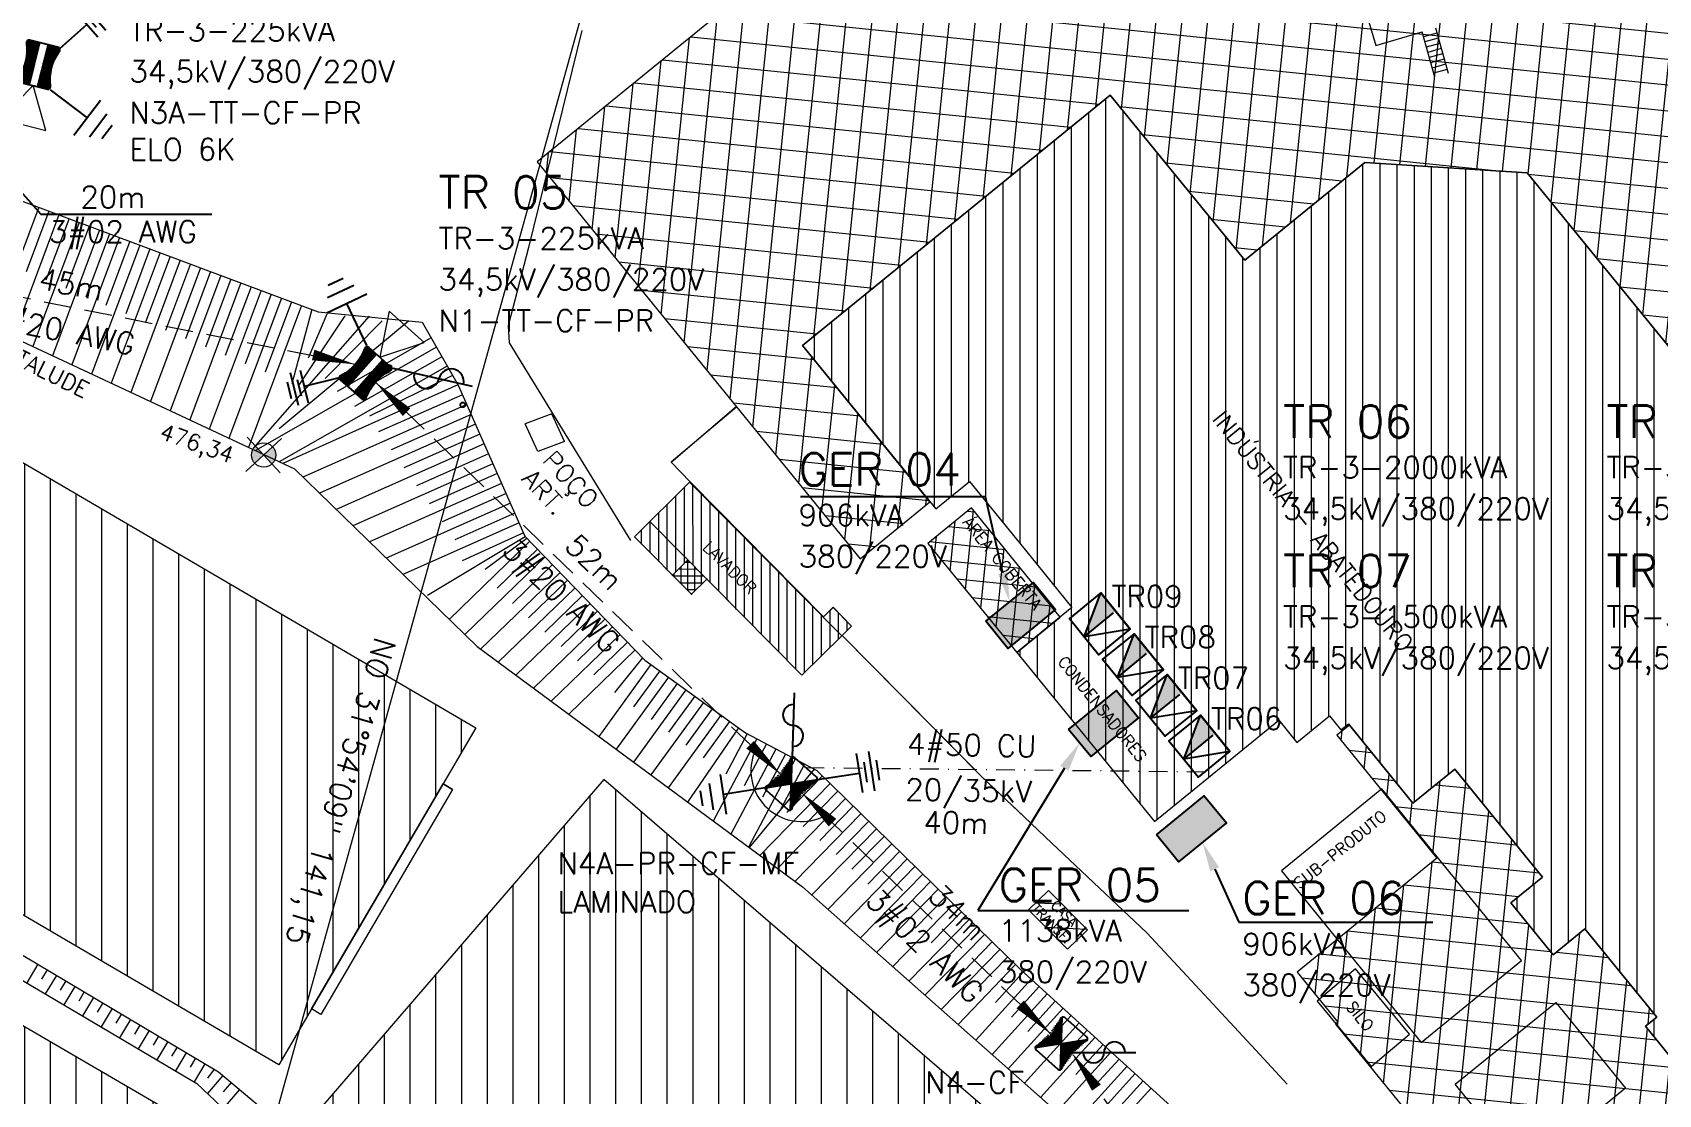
# Model space of a CAD drawing. Header units: millimetres. Extents: x 997 to 4249, y 599 to 1440.
# Drawn here: x 1366.8 to 1587.7, y 1012.6 to 1156.9 of the extents above; entities that cross this region are included whole.
import ezdxf
from ezdxf import colors
from ezdxf.entities.mleader import LeaderData, LeaderLine
from ezdxf.enums import TextEntityAlignment as Align
from ezdxf.math import Vec2, Vec3

# ---------------------------------------------------------------- set-up
doc = ezdxf.new("R2010")
doc.units = ezdxf.units.MM
doc.linetypes.add('DASHDOT', pattern=[25.4, 12.7, -6.35, 0, -6.35])
doc.linetypes.add('HIDDEN', pattern=[0.375, 0.25, -0.125])
for name, color, linetype in [('AT', 5, 'Continuous'), ('BT', 5, 'Continuous'), ('CABOS', 1, 'Continuous'), ('cercas existentes', 18, 'Continuous'), ('POSTE', 5, 'Continuous'), ('POSTES', 1, 'Continuous'), ('SECUNDARIA', 5, 'Continuous'), ('taludes', 9, 'Continuous')]:
    doc.layers.add(name, color=color, linetype=linetype)
doc.styles.add('1mm', font='romans.shx', dxfattribs={"height": 2})
pattern_1 = [(90, (-527604.815, -10865515.9044), (-3.4925, 7e-16), [])]
pattern_2 = [(90, (-527604.815, -10865515.9044), (-1.16416666667, 2e-16), [])]
pattern_3 = [(354.166, (-2604.84, -1342.633), (0.355001, 3.474411), []), (84.166, (-2604.84, -1342.633), (-3.474411, 0.355001), [])]

# ---------------------------------------------------------------- blocks, each defined once
blk = doc.blocks.new('B300.105')
at = {"layer": 'POSTE'}
h = blk.add_hatch(dxfattribs=at)
h.set_pattern_fill('ANSI31', color=256, scale=0.04, angle=270, style=0)
edge = h.paths.add_edge_path()
edge.add_ellipse((-1.93, 0), major_axis=(0, 1.96), ratio=0.347643, start_angle=212.7138, end_angle=327.2862, ccw=False)
edge.add_arc((-1.35, -1.76), 0.24, 151.5767, 210.7884)
edge.add_line((-1.56, -1.88), (0, 0))
edge.add_line((0, 0), (-1.56, 1.88))
edge.add_arc((-1.35, 1.76), 0.24, 149.2116, 208.4233)
edge = h.paths.add_edge_path()
edge.add_arc((1.35, -1.76), 0.24, 329.2116, 388.4233)
edge.add_ellipse((1.93, 0), major_axis=(0, 1.96), ratio=0.347643, start_angle=32.7138, end_angle=147.2862, ccw=False)
edge.add_arc((1.35, 1.76), 0.24, 331.5767, 390.7884)
edge.add_line((1.56, 1.88), (0, 0))
edge.add_line((0, 0), (1.56, -1.88))
for p, q in [((1.56, -1.88), (-1.56, 1.88)), ((-1.56, -1.88), (1.56, 1.88)), ((1.35, 2), (-1.35, 2)), ((-1.35, -2), (1.35, -2))]:
    blk.add_line(p, q, dxfattribs=at)
for centre, start, end in [((-1.35, 1.76), 90, 208.4233), ((1.35, 1.76), 331.5767, 90), ((-1.35, -1.76), 151.5767, 270), ((1.35, -1.76), 270, 28.4233)]:
    blk.add_arc(centre, 0.24, start, end, dxfattribs=at)
blk.add_ellipse((-1.93, 0), major_axis=(0, 1.96), ratio=0.347643, start_param=3.712556, end_param=5.712222, dxfattribs=at)
at = {"layer": 'POSTE', "extrusion": (0, 0, -1)}
blk.add_ellipse((1.93, 0), major_axis=(0, 1.96), ratio=0.347643, start_param=3.712556, end_param=5.712222, dxfattribs=at)
blk = doc.blocks.new('B600.120')
h = blk.add_hatch()
h.set_pattern_fill('ANSI31', color=5, scale=0.04, angle=270, style=0)
h.set_pattern_definition([(315, (519.5989, -188.28344), (0.0898025612, 0.0898025612), [])])
h.paths.add_polyline_path([(4296.95, 1310.44, 0.568214), (4296.74, 1310.79), (4295.79, 1310.79), (4295.79, 1306.79), (4296.74, 1306.79, 0.568214), (4296.95, 1307.15, -0.189881)])
h.paths.add_polyline_path([(4294.99, 1310.79), (4294.04, 1310.79, 0.568214), (4293.83, 1310.44, -0.189881), (4293.83, 1307.15, 0.568214), (4294.04, 1306.79), (4294.99, 1306.79)])
at = {"color": 5}
for p, q in [((4294.99, 1306.79), (4294.99, 1310.79)), ((4295.79, 1306.79), (4295.79, 1310.79))]:
    blk.add_line(p, q, dxfattribs=at)
at = {"layer": 'POSTE', "color": 5}
blk.add_lwpolyline([(4296.95, 1310.44, 0.568214), (4296.74, 1310.79), (4294.04, 1310.79, 0.568214), (4293.83, 1310.44, -0.189881), (4293.83, 1307.15, 0.568214), (4294.04, 1306.79), (4296.74, 1306.79, 0.568214), (4296.95, 1307.15, -0.189881)], format="xyb", close=True, dxfattribs=at)
blk = doc.blocks.new('Chave-Fusível')
at = {"layer": 'BT'}
blk.add_line((-6.26, -1.58), (4.38, 1.11), dxfattribs=at)
for centre in [(-6.57, -1.66), (4.38, -1.66)]:
    blk.add_circle(centre, 0.317, dxfattribs=at)
for centre, start, end in [((1.62, 0.39), 14.8362, 194.056), ((-1.62, -0.42), 193.7912, 14.056)]:
    blk.add_arc(centre, 1.67, start, end, dxfattribs=at)
blk = doc.blocks.new('Para-Raios')
at = {"layer": 'BT'}
for p, q in [((-1.19, 2.17), (1.19, 2.18)), ((-2.34, 1.45), (2.34, 1.45)), ((-2.34, 0), (2.34, 0)), ((-1.19, 0.72), (1.19, 0.73)), ((0, -5.04), (0, 0))]:
    blk.add_line(p, q, dxfattribs=at)
blk = doc.blocks.new('ATERRAMENTO')
at = {"layer": 'BT'}
for p, q in [((-4.31, -2.04), (-4.31, 2.04)), ((-6.57, -0.84), (-6.57, 0.71)), ((-5.56, -1.39), (-5.56, 1.3)), ((0, 0), (-4.31, 0))]:
    blk.add_line(p, q, dxfattribs=at)
blk = doc.blocks.new('TRAFO PARTICULAR CABINE')
at = {"layer": 'BT'}
h = blk.add_hatch(color=256, dxfattribs=at)
h.dxf.hatch_style = 1
h.paths.add_polyline_path([(4076.91, 1084.52), (4074.74, 1084.52), (4074.74, 1080.77)])
blk.add_line((4074.74, 1080.77), (4074.74, 1084.26), dxfattribs=at)
blk.add_lwpolyline([(4072.58, 1084.52), (4076.91, 1084.52), (4076.91, 1080.77), (4072.58, 1080.77)], close=True, dxfattribs=at)
at = {"layer": 'POSTES', "color": 5}
blk.add_lwpolyline([(4076.91, 1084.52), (4072.58, 1084.52), (4074.74, 1080.77)], close=True, dxfattribs=at)
blk = doc.blocks.new('Gerador')
at = {"layer": 'BT'}
h = blk.add_hatch(color=256, dxfattribs=at)
h.dxf.hatch_style = 1
h.paths.add_polyline_path([(3791.27, 1209.68), (3795.83, 1209.68), (3795.83, 1207.09), (3791.27, 1207.09)])
blk.add_lwpolyline([(3791.27, 1209.68), (3795.83, 1209.68), (3795.83, 1207.09), (3791.27, 1207.09)], close=True, dxfattribs=at)
blk = doc.blocks.new('CHAVE FUSÍVEL')
at = {"layer": 'BT'}
blk.add_line((0, 0), (6.57, 0), dxfattribs=at)
for centre, start, end in [((2.25, -0.01), 179.6275, 359.8923), ((4.39, -0.01), 0.6725, 179.8923)]:
    blk.add_arc(centre, 1.07, start, end, dxfattribs=at)
blk = doc.blocks.new('gtfoods1')
at = {"layer": 'taludes', "lineweight": 5}
h = blk.add_hatch(dxfattribs=at)
h.set_pattern_fill('NET', color=256, scale=0.75, angle=-5.834, style=0)
h.set_pattern_definition(pattern_3)
h.paths.add_polyline_path([(-306.16, 464.86), (-372.91, 546.8), (-384.28, 537.54), (-379.65, 531.85), (-403.13, 512.72), (-420.59, 534.16), (-428.72, 527.53), (-489.08, 478.37), (-445.17, 424.46), (-435.71, 432.17), (-453.01, 453.41), (-411.21, 487.46), (-392.94, 465.03), (-376.63, 478.31), (-354.57, 476.91), (-327.63, 443.85), (-327.06, 444.31), (-310.15, 423.55), (-310.84, 422.99), (-311, 423.19), (-312.45, 422.01), (-309.87, 418.84), (-309.25, 407.32), (-316.4, 401.49), (-304.83, 387.29), (-300.57, 390.76), (-306.51, 398.06), (-306.36, 426.64)])
h = blk.add_hatch(dxfattribs=at)
h.set_pattern_fill('ANSI31', color=256, scale=0.5, angle=45, style=0)
h.set_pattern_definition([(90, (-523978.217, -10864238.579), (-2.32833333333, 5e-16), [])])
h.paths.add_polyline_path([(-302.61, 384.56), (-316.4, 401.49), (-309.25, 407.32), (-309.87, 418.84), (-312.45, 422.01), (-311, 423.19), (-310.84, 422.99), (-310.15, 423.55), (-327.06, 444.31), (-327.63, 443.85), (-354.57, 476.91), (-376.63, 478.31), (-392.94, 465.03), (-411.21, 487.46), (-453.01, 453.41), (-434.93, 431.22), (-430.35, 434.95), (-421.97, 424.66), (-416.41, 417.84), (-419.82, 415.06), (-423.92, 411.73), (-405.2, 388.76), (-388.32, 402.51), (-385.86, 399.5), (-381.43, 403.11), (-379.88, 401.21), (-378.86, 402.05), (-370.08, 391.26), (-364.41, 395.89), (-352.46, 381.22), (-356.78, 377.7), (-351.03, 370.65), (-346.71, 374.17), (-336.96, 362.2), (-338.5, 360.95), (-334.58, 356.14), (-333.05, 357.39), (-334.21, 358.82)])
h = blk.add_hatch(dxfattribs=at)
h.set_pattern_fill('ANSI31', color=256, scale=0.75, angle=45, style=0)
h.set_pattern_definition(pattern_1)
h.paths.add_polyline_path([(-563.65, 378.81, -0.704059), (-560.73, 377.77, -0.09313), (-560.84, 377.17), (-524.18, 355.71), (-521.33, 360.56), (-508.2, 407.8), (-587.38, 454.15), (-614.17, 408.39)])
h.paths.add_polyline_path([(-521.33, 360.56), (-497.39, 401.47), (-508.2, 407.8)])
h.paths.add_polyline_path([(-612.12, 409.32), (-590.95, 396.89), (-588.86, 400.44), (-610.04, 412.88)], flags=24)
h.paths.add_polyline_path([(-512.44, 414.84), (-526.54, 367.08), (-520.71, 365.36), (-506.62, 413.12)], flags=9)
h = blk.add_hatch(color=256, dxfattribs=at)
h.paths.add_polyline_path([(-525.11, 437.33, 0.414214), (-525.01, 439.66), (-526.23, 438.55)])
h.paths.add_polyline_path([(-527.44, 437.43), (-526.23, 438.55), (-527.34, 439.76, 0.414214)])
h = blk.add_hatch(dxfattribs=at)
h.set_pattern_fill('ANSI31', color=256, scale=0.25, angle=45, style=0)
h.set_pattern_definition(pattern_2)
h.paths.add_polyline_path([(-468.38, 434.85), (-473.78, 429.5), (-453.1, 408.63), (-447.7, 413.98)])
h.paths.add_polyline_path([(-470.7, 422.23), (-468.62, 424.29), (-473.78, 429.5), (-475.87, 427.44)])
h.paths.add_polyline_path([(-467.04, 425.66), (-459.65, 418.42), (-458, 420.1), (-465.4, 427.34)], flags=24)
h = blk.add_hatch(dxfattribs=at)
h.set_pattern_fill('NET', color=256, scale=0.5, angle=354.166, style=0)
h.set_pattern_definition([(354.165998469, (-523978.217, -10864238.579), (0.23666735336, 2.31627387737), []), (84.165998469, (-523978.217, -10864238.579), (-2.31627387737, 0.23666735336), [])])
h.paths.add_polyline_path([(-430.08, 431.37), (-435.99, 426.55), (-423.92, 411.73), (-418, 416.54)])
h = blk.add_hatch(dxfattribs=at)
h.set_pattern_fill('NET', color=256, scale=0.2, angle=90, style=0)
h.set_pattern_definition([(90, (-527604.815, -10865515.9044), (-0.93133333333, 6e-17), []), (180, (-527604.815, -10865515.9044), (-1e-16, -0.93133333333), [])])
h.paths.add_polyline_path([(-470.7, 422.23), (-468.12, 419.63), (-466.04, 421.69), (-468.62, 424.29)])
h = blk.add_hatch(dxfattribs=at)
h.set_pattern_fill('ANSI31', color=256, scale=0.25, angle=45, style=0)
h.set_pattern_definition(pattern_2)
h.paths.add_polyline_path([(-447.65, 414.03), (-446.58, 415.09), (-446.35, 415.32), (-448.86, 417.85), (-448.91, 417.8), (-450.16, 416.56)])
h = blk.add_hatch(dxfattribs=at)
h.set_pattern_fill('NET', color=256, scale=0.75, angle=-5.834, style=0)
h.set_pattern_definition(pattern_3)
h.paths.add_polyline_path([(-339.99, 340.84), (-336.97, 337.13), (-293.09, 372.88), (-302.61, 384.56), (-334.21, 358.82), (-333.05, 357.39), (-334.58, 356.14), (-338.5, 360.95), (-336.96, 362.2), (-346.71, 374.17), (-351.03, 370.65), (-356.78, 377.7), (-352.46, 381.22), (-364.41, 395.89), (-370.08, 391.26), (-378.72, 401.87), (-380.44, 400.47), (-366.84, 383.78), (-385.83, 368.31), (-380.27, 361.49), (-380.61, 361.21), (-354.44, 329.07)])
h = blk.add_hatch(dxfattribs=at)
h.set_pattern_fill('ANSI31', color=256, scale=0.75, angle=45, style=0)
h.set_pattern_definition(pattern_1)
h.paths.add_polyline_path([(-592.19, 320.97, -0.787757), (-589.07, 320.22, -0.144834), (-589.34, 319.32), (-560.49, 302.65), (-534.63, 346.85), (-620.69, 397), (-647.2, 352.75)])
h.paths.add_polyline_path([(-644.65, 353.77), (-604.91, 330.54), (-602.83, 334.1), (-642.57, 357.34)], flags=24)
h = blk.add_hatch(dxfattribs=at)
h.set_pattern_fill('ANSI31', color=256, scale=0.75, angle=45, style=0)
h.set_pattern_definition(pattern_1)
h.paths.add_polyline_path([(-519.31, 348.88), (-452.01, 290.88, -0.935225), (-449.52, 288.73), (-411.47, 255.93), (-372.16, 301.53), (-480.01, 394.48)])
h.paths.add_polyline_path([(-516.89, 349.28), (-482.48, 319.91), (-479.8, 323.05), (-514.21, 352.42)], flags=24)
h = blk.add_hatch(dxfattribs=at)
h.set_pattern_fill('ANSI31', color=256, scale=0.7, angle=-47.433, style=0)
h.set_pattern_definition([(357.567, (-8398607.403, -6921716.4233), (0.1383764363, 3.2567282263), [])])
h.paths.add_polyline_path([(-417.02, 371.4), (-414.31, 374.05), (-419.6, 379.4), (-422.32, 376.76)])
edge = h.paths.add_edge_path(flags=9)
edge.add_line((-416.88, 371.26), (-422.39, 376.79))
edge.add_line((-416.88, 371.26), (-415.55, 372.59))
edge.add_line((-415.55, 372.59), (-421.06, 378.12))
edge.add_line((-421.06, 378.12), (-422.39, 376.79))
edge = h.paths.add_edge_path(flags=9)
edge.add_line((-416.18, 373.62), (-419.7, 377.15))
edge.add_line((-416.18, 373.62), (-414.85, 374.95))
edge.add_line((-414.85, 374.95), (-418.37, 378.48))
edge.add_line((-418.37, 378.48), (-419.7, 377.15))
for p, q in [((-556.8, 472.21), (-562.94, 455.78)), ((-554.05, 471.19), (-560.28, 454.54)), ((-555.42, 471.7), (-558.52, 463.43)), ((-552.68, 470.67), (-555.81, 462.29)), ((-551.3, 470.16), (-557.61, 453.29)), ((-548.55, 469.13), (-554.94, 452.05)), ((-549.93, 469.64), (-553.1, 461.16)), ((-547.18, 468.62), (-550.4, 460.02)), ((-545.81, 468.1), (-552.28, 450.8)), ((-543.06, 467.08), (-549.61, 449.55)), ((-544.43, 467.59), (-547.69, 458.88)), ((-541.69, 466.56), (-544.98, 457.75)), ((-540.31, 466.05), (-546.95, 448.31)), ((-537.56, 465.02), (-544.28, 447.06)), ((-538.94, 465.53), (-542.28, 456.61)), ((-534.82, 463.99), (-541.61, 445.82)), ((-536.19, 464.51), (-539.57, 455.47)), ((-532.07, 462.96), (-538.95, 444.57)), ((-533.44, 463.48), (-536.86, 454.34)), ((-529.32, 461.94), (-536.28, 443.32)), ((-530.7, 462.45), (-534.16, 453.2)), ((-526.57, 460.91), (-533.62, 442.08)), ((-527.95, 461.42), (-531.45, 452.06)), ((-523.83, 459.88), (-530.95, 440.83)), ((-525.2, 460.4), (-528.74, 450.93)), ((-521.08, 458.85), (-528.29, 439.59)), ((-522.45, 459.37), (-526.04, 449.79)), ((-519.71, 458.34), (-522.41, 448.22)), ((-502.75, 453.19), (-527.36, 439.16)), ((-503.47, 454.46), (-516.23, 447.19)), ((-502.02, 451.91), (-513.88, 445.15)), ((-501.29, 450.64), (-524.11, 437.64)), ((-500.57, 449.36), (-511.87, 443.85)), ((-499.84, 448.09), (-523.63, 437.41)), ((-499.24, 446.75), (-510.64, 441.71)), ((-498.65, 445.41), (-520.9, 435.56)), ((-498.05, 444.07), (-508.91, 439.26)), ((-470.87, 437.56), (-462.03, 445.16)), ((-461.96, 445.08, 12.07), (-470.87, 437.56, 12.07)), ((-461.96, 445.08, 24.14), (-470.87, 437.56, 24.14)), ((-497.46, 442.73), (-518.63, 433.36)), ((-523.8, 440.78), (-528.66, 436.31)), ((-528.46, 440.98), (-523.99, 436.12)), ((-496.27, 440.05), (-516.37, 431.15)), ((-496.87, 441.39), (-507.18, 436.82)), ((-495.68, 438.7), (-505.46, 434.38)), ((-468.3, 434.93), (-470.87, 437.56)), ((-470.87, 437.56, 24.14), (-468.3, 434.93, 24.14)), ((-495.08, 437.36), (-514.1, 428.95)), ((-494.49, 436.02), (-503.73, 431.93)), ((-493.9, 434.68), (-511.84, 426.74)), ((-493.3, 433.34), (-502, 429.49)), ((-468.38, 434.85), (-475.87, 427.44)), ((-447.7, 413.98), (-468.38, 434.85)), ((-468.3, 434.93, 24.14), (-450.16, 416.57, 24.14)), ((-492.71, 432), (-509.57, 424.54)), ((-491.52, 429.32), (-507.31, 422.33)), ((-492.12, 430.66), (-500.28, 427.05)), ((-473.78, 429.5), (-453.1, 408.63)), ((-490.05, 426.83), (-501.02, 416.21)), ((-490.93, 427.98), (-499.25, 424.17)), ((-475.87, 427.44), (-468.12, 419.63)), ((-488.01, 424.72), (-498.92, 414.16)), ((-489.03, 425.77), (-494.5, 420.48)), ((-485.97, 422.61), (-496.76, 412.17)), ((-486.99, 423.66), (-492.43, 418.4)), ((-483.93, 420.5), (-494.36, 410.4)), ((-484.95, 421.56), (-490.25, 416.42)), ((-481.89, 418.4), (-491.97, 408.64)), ((-482.91, 419.45), (-488.04, 414.48)), ((-450.21, 416.51, 24.14), (-448.86, 417.86, 24.14)), ((-450.16, 416.57, 24.14), (-448.86, 417.85, 24.14)), ((-448.86, 417.86, 12.07), (-446.35, 415.32, 12.07)), ((-448.86, 417.86, 24.14), (-446.35, 415.32, 24.14)), ((-448.86, 417.85, 24.14), (-446.35, 415.32, 24.14)), ((-479.85, 416.29), (-489.58, 406.87)), ((-480.87, 417.34), (-485.82, 412.55)), ((-477.81, 414.18), (-487.19, 405.1)), ((-478.83, 415.23), (-483.61, 410.61)), ((-476.79, 413.13), (-481.39, 408.67)), ((-453.1, 408.63), (-447.7, 413.98)), ((-446.35, 415.32, 24.14), (-447.65, 414.01, 24.14)), ((-446.35, 415.32, 24.14), (-447.65, 414.03, 24.14)), ((-447.65, 414.03, 24.14), (-428.79, 394.96, 24.14)), ((-447.65, 414.03, 12.07), (-428.65, 394.81, 12.07)), ((-447.65, 414.01, 24.14), (-434.97, 401.21, 24.14)), ((-475.77, 412.07), (-484.79, 403.34)), ((-474.75, 411.02), (-478.58, 406.29)), ((-473.61, 410.1), (-480.7, 400.31)), ((-472.42, 409.24), (-475.97, 404.34)), ((-471.24, 408.38), (-478.34, 398.57)), ((-468.86, 406.66), (-475.98, 396.83)), ((-470.05, 407.52), (-473.6, 402.61)), ((-466.48, 404.94), (-473.62, 395.08)), ((-467.67, 405.8), (-471.24, 400.88)), ((-464.11, 403.22), (-471.26, 393.34)), ((-465.3, 404.08), (-468.87, 399.14)), ((-462.92, 402.36), (-466.5, 397.41)), ((-461.73, 401.5), (-468.63, 391.39)), ((-459.23, 399.99), (-465.14, 388.82)), ((-460.52, 400.67), (-463.43, 395.19)), ((-434.97, 401.21, 24.14), (-430.48, 396.67, 24.14)), ((-456.64, 398.61), (-462.75, 387.06)), ((-457.93, 399.3), (-460.94, 393.62)), ((-455.34, 397.93), (-458.45, 392.05)), ((-454.04, 397.24), (-460.37, 385.29)), ((-451.45, 395.87), (-460.26, 385.21)), ((-452.75, 396.55), (-455.96, 390.48)), ((-430.48, 396.67, 24.14), (-428.65, 394.81, 24.14)), ((-500.57, 393.13, -7.9), (-501.83, 393.87, -7.9)), ((-449.28, 393.92), (-458.82, 384.15)), ((-450.33, 394.94), (-455.17, 389.98)), ((-428.79, 394.96, 24.14), (-427.98, 394.18, 24.14)), ((-428.65, 394.81, 12.07), (-428.44, 394.61, 12.07)), ((-428.65, 394.81, 24.14), (-426.98, 393.24, 24.14)), ((-428.44, 394.61, 12.07), (-428.64, 394.82, 12.07)), ((-427.98, 394.18, 24.14), (-427.28, 393.52, 24.14)), ((-427.28, 393.52, 24.14), (-426, 392.31, 24.14)), ((-426.98, 393.24, 24.14), (-422.86, 389.35, 24.14)), ((-500.57, 393.13, -7.9), (-518.46, 362.56, -7.9)), ((-447.18, 391.87), (-456.44, 382.39)), ((-448.23, 392.89), (-452.93, 388.08)), ((-426, 392.31, 24.14), (-423.9, 390.33, 24.14)), ((-445.08, 389.82), (-454.05, 380.63)), ((-446.13, 390.84), (-450.69, 386.18)), ((-423.9, 390.33, 24.14), (-419.14, 385.83, 24.14)), ((-422.86, 389.35, 24.14), (-419.14, 385.83, 24.14)), ((-442.98, 387.77), (-451.78, 378.77)), ((-444.03, 388.79), (-448.45, 384.27)), ((-441.94, 386.74), (-446.31, 382.27)), ((-440.89, 385.72), (-449.58, 376.82)), ((-439.84, 384.69), (-444.16, 380.27)), ((-419.14, 385.83, 24.14), (-406.24, 373.65, 24.14)), ((-438.79, 383.67), (-447.38, 374.87)), ((-437.74, 382.64), (-442.01, 378.27)), ((-436.69, 381.62), (-445.18, 372.93)), ((-435.64, 380.59), (-439.86, 376.28)), ((-434.59, 379.57), (-442.98, 370.98)), ((-433.54, 378.54), (-437.71, 374.28)), ((-432.49, 377.52), (-440.78, 369.04)), ((-431.44, 376.5), (-435.56, 372.28)), ((-430.39, 375.47), (-438.58, 367.09)), ((-428.29, 373.42), (-436.38, 365.15)), ((-429.34, 374.45), (-433.41, 370.28)), ((-406.24, 373.65, 24.14), (-400.82, 367.8, 24.14)), ((-426.2, 371.37), (-434.18, 363.2)), ((-427.25, 372.4), (-431.26, 368.28)), ((-556.91, 369.36, 12.07), (-558.42, 366.83, 12.07)), ((-424.1, 369.32), (-431.88, 361.17)), ((-425.15, 370.35), (-429.11, 366.29)), ((-555.65, 368.61, 12.07), (-556.41, 367.34, 12.07)), ((-554.39, 367.86, 12.07), (-555.9, 365.33, 12.07)), ((-553.13, 367.11, 12.07), (-553.88, 365.85, 12.07)), ((-421.95, 367.32), (-429.47, 359.04)), ((-423.04, 368.31), (-426.8, 364.16)), ((-400.82, 367.8, 24.14), (-396.1, 362.71, 24.14)), ((-551.87, 366.36, 12.07), (-553.37, 363.84, 12.07)), ((-550.61, 365.61, 12.07), (-551.36, 364.35, 12.07)), ((-549.35, 364.86, 12.07), (-550.85, 362.35, 12.07)), ((-419.78, 365.35), (-427.27, 357.09)), ((-420.86, 366.34), (-424.62, 362.2)), ((-548.09, 364.11, 12.07), (-548.84, 362.85, 12.07)), ((-546.83, 363.36, 12.07), (-548.32, 360.86, 12.07)), ((-545.57, 362.61, 12.07), (-546.32, 361.36, 12.07)), ((-518.46, 362.56, -7.9), (-519.73, 363.3, -7.9)), ((-417.61, 363.38), (-425.08, 355.15)), ((-418.69, 364.37), (-422.43, 360.24)), ((-416.52, 362.4), (-420.25, 358.29)), ((-396.1, 362.71, 24.14), (-390.9, 357.09, 24.14)), ((-544.31, 361.86, 12.07), (-545.8, 359.36, 12.07)), ((-543.05, 361.11, 12.07), (-543.79, 359.86, 12.07)), ((-541.79, 360.36, 12.07), (-543.27, 357.87, 12.07)), ((-415.43, 361.41), (-422.88, 353.21)), ((-414.35, 360.42), (-418.06, 356.33)), ((-540.53, 359.61, 12.07), (-541.27, 358.37, 12.07)), ((-539.27, 358.86, 12.07), (-540.75, 356.38, 12.07)), ((-538.01, 358.1, 12.07), (-538.75, 356.87, 12.07)), ((-413.26, 359.44), (-420.68, 351.26)), ((-412.18, 358.45), (-415.88, 354.37)), ((-536.75, 357.35, 12.07), (-538.22, 354.89, 12.07)), ((-535.49, 356.6, 12.07), (-536.22, 355.37, 12.07)), ((-534.23, 355.85, 12.07), (-535.69, 353.39, 12.07)), ((-411.09, 357.47), (-418.48, 349.32)), ((-410, 356.48), (-413.69, 352.42)), ((-390.9, 357.09, 24.14), (-387.19, 353.09, 24.14)), ((-532.97, 355.1, 12.07), (-533.86, 353.87, 12.07)), ((-531.78, 354.25, 12.07), (-533.86, 351.79, 12.07)), ((-522.87, 355.04, -7.9), (-522.91, 354.96, -7.9)), ((-408.92, 355.5), (-416.29, 347.38)), ((-406.74, 353.53), (-414.09, 345.43)), ((-407.83, 354.51), (-411.51, 350.46)), ((-530.66, 353.3, 12.07), (-531.72, 352.05, 12.07)), ((-529.54, 352.36, 12.07), (-531.72, 349.78, 12.07)), ((-405.66, 352.54), (-409.32, 348.5))]:
    blk.add_line(p, q, dxfattribs=at)
at = {"layer": 'taludes', "linetype": 'ByBlock', "lineweight": 5}
blk.add_line((-465.52, 421.17, 12.07), (-460.51, 416.11, 12.07), dxfattribs=at)
at = {"layer": 'taludes', "lineweight": 5}
for points, elevation in [([(-306.16, 464.86), (-372.91, 546.8), (-384.28, 537.54), (-379.65, 531.85), (-403.13, 512.72), (-420.59, 534.16), (-428.72, 527.53), (-489.08, 478.37), (-445.17, 424.46), (-435.71, 432.17), (-453.01, 453.41), (-411.21, 487.46), (-392.94, 465.03), (-376.63, 478.31), (-354.57, 476.91), (-327.63, 443.84)], 24.14), ([(-306.16, 464.86), (-372.91, 546.8), (-384.28, 537.54), (-379.65, 531.85), (-403.13, 512.72), (-420.59, 534.16), (-428.72, 527.53), (-489.08, 478.37), (-445.17, 424.46), (-435.71, 432.17), (-453.01, 453.41), (-411.21, 487.46), (-392.94, 465.03), (-376.63, 478.31), (-354.57, 476.91), (-327.63, 443.85)], 24.14), ([(-327.63, 443.85), (-354.57, 476.91), (-376.63, 478.31), (-392.94, 465.03), (-411.21, 487.46), (-453.01, 453.41), (-434.93, 431.22), (-430.35, 434.95), (-421.97, 424.66), (-416.41, 417.84), (-419.82, 415.06), (-423.92, 411.73), (-405.2, 388.76), (-388.32, 402.51), (-385.86, 399.5), (-381.43, 403.11), (-379.88, 401.21), (-378.86, 402.05), (-370.08, 391.26), (-364.41, 395.89), (-352.46, 381.22), (-356.78, 377.7), (-351.03, 370.65), (-346.71, 374.17), (-336.96, 362.2), (-338.5, 360.95), (-334.58, 356.14)], 24.14), ([(-703.47, 465.31), (-689.46, 472.8), (-638.04, 484.02), (-628.6, 481.55), (-616.18, 472.25), (-607.66, 469.85), (-579.35, 478.12), (-559.63, 473.27), (-518.85, 458.02), (-504.68, 456.59), (-499.8, 448.02), (-490.73, 427.53), (-474.43, 410.69), (-460.79, 400.81), (-451.08, 395.67), (-423.38, 368.62), (-385.52, 334.26), (-372.34, 321.07)], -0.6), ([(-703.47, 465.31), (-673.91, 468.16), (-644.14, 472.8), (-641.51, 473.32), (-621.99, 460.09), (-606.87, 458.7), (-583.7, 465.48), (-522.03, 436.66), (-497.24, 412.52), (-453.02, 379.87), (-391.4, 325.37), (-370.22, 304.86)], -4.91), ([(-490.26, 466.75), (-493, 456.1), (-492.9, 453.8), (-476.39, 426.92)], 1.7), ([(-524.18, 355.71), (-614.17, 408.39), (-587.38, 454.15), (-497.39, 401.47), (-524.18, 355.71)], -7.9), ([(-448.86, 417.86), (-450.21, 416.51)], 24.14), ([(-446.35, 415.32), (-447.7, 413.98)], 12.07), ([(-620.56, 405.76), (-586.19, 386.79), (-532.37, 354.75), (-525.6, 349.03), (-514.04, 335.08)], -8.14), ([(-620.56, 405.76), (-619.28, 402.67), (-576.94, 377.77), (-535.32, 353.17), (-530.27, 348.42), (-519.37, 332.47)], -8.14), ([(-519.73, 363.3), (-501.83, 393.87), (-500.57, 393.13), (-518.46, 362.56), (-519.73, 363.3)], -7.9), ([(-422.32, 376.76), (-419.6, 379.4)], 0.33), ([(-419.6, 379.4), (-414.31, 374.05)], 0.26), ([(-422.32, 376.76), (-417.02, 371.4)], 0.33), ([(-417.02, 371.4), (-414.31, 374.05)], 0.26)]:
    blk.add_lwpolyline(points, dxfattribs=dict(at, elevation=elevation))
at = {"layer": 'taludes', "linetype": 'Continuous', "lineweight": 5, "ltscale": 1.5}
blk.add_lwpolyline([(-526.04, 343.61), (-473.9, 531.25)], dxfattribs=at)
at = {"layer": 'taludes', "lineweight": 5}
for points in [[(-379.94, 510.46), (-375.14, 494.2), (-368.85, 496.05)], [(-483, 496.23), (-490.26, 466.75)], [(-368.86, 496.08), (-367.15, 489.94)], [(-366.83, 495.88), (-368.66, 495.37)], [(-366.64, 495.18), (-368.47, 494.67)], [(-367.03, 496.59), (-365.32, 490.45)], [(-366.44, 494.47), (-368.27, 493.96)], [(-366.24, 493.76), (-368.07, 493.25)], [(-366.05, 493.06), (-367.88, 492.55)], [(-365.85, 492.35), (-367.68, 491.84)], [(-365.65, 491.64), (-367.48, 491.13)], [(-365.45, 490.94), (-367.28, 490.43)], [(-511.91, 457.42), (-527.61, 439.55)], [(-515.22, 457.47), (-521.49, 447.99)], [(-517.67, 457.67), (-520.19, 451.72)], [(-506.55, 456.72), (-524.15, 442.1)], [(-510.14, 456.78), (-517.9, 448.93)], [(-487.08, 444.14), (-490.71, 442.8)], [(-485.37, 440.38), (-487.08, 444.14)], [(-485.37, 440.38), (-489, 439.04), (-490.71, 442.8)], [(-490.69, 427.45), (-503.96, 419.48)], [(-490.46, 427.21), (-496.13, 422.98)], [(-470.7, 422.23), (-468.62, 424.29)], [(-468.12, 419.63), (-466.04, 421.69)], [(-448.86, 417.86), (-446.35, 415.32)]]:
    blk.add_lwpolyline(points, dxfattribs=at)
for points, elevation in [([(-435.99, 426.55), (-423.92, 411.73), (-418, 416.54), (-430.08, 431.37)], 24.14), ([(-339.99, 340.84), (-336.97, 337.13), (-293.09, 372.88), (-302.61, 384.56), (-334.21, 358.82), (-333.05, 357.39), (-334.58, 356.14), (-338.5, 360.95), (-336.96, 362.2), (-346.71, 374.17), (-351.03, 370.65), (-356.78, 377.7), (-352.46, 381.22), (-364.41, 395.89), (-370.08, 391.26), (-378.72, 401.87), (-380.44, 400.47), (-366.84, 383.78), (-385.83, 368.31), (-380.27, 361.49), (-380.61, 361.21), (-354.44, 329.07)], 24.14), ([(-560.49, 302.65), (-647.2, 352.75), (-620.69, 397), (-534.63, 346.85)], -9.09), ([(-519.31, 348.88), (-411.47, 255.93), (-372.16, 301.53), (-480.01, 394.48)], -6.5), ([(-387.95, 382.06), (-368.96, 358.75), (-355.32, 369.86), (-374.3, 393.18)], 24.14), ([(-377.9, 368.74), (-383.1, 364.35), (-375.76, 355.48), (-370.56, 359.88)], 12.07), ([(-354.84, 341.41), (-364.33, 353.06), (-350.68, 364.18), (-341.19, 352.52)], 24.14)]:
    blk.add_lwpolyline(points, close=True, dxfattribs=dict(at, elevation=elevation))
blk.add_circle((-526.23, 438.55), 1.65, dxfattribs=at)
at = {"layer": 'taludes', "linetype": 'ByBlock', "lineweight": 5}
for p in [(-470.7, 422.23), (-466.04, 421.69), (-468.12, 419.63), (-468.12, 419.63), (-462.06, 417.67, 12.07), (-462.06, 417.67, 12.07)]:
    blk.add_point(p, dxfattribs=at)
at = {"layer": 'taludes', "lineweight": 5, "style": '1mm'}
for s, height, rotation, p in [('PÉ DE TALUDE', 2.1971, 333.6309, (-569.64, 455.63)), ('INDÚSTRIA - ABATEDOURO', 2.31, 309.0281, (-397.46, 443.41, -0.6)), ('476,34', 2.2, 340.7225, (-540.54, 440.82)), ('POÇO', 2.464, 312.567, (-488.49, 437.74)), ('ART.', 2.464, 312.567, (-491.32, 435.21)), ('ÁREA COBERTA', 1.5693, 309.2295, (-431.38, 429.36)), ('LAVADOR', 1.569, 315.6012, (-466.7, 425.87)), ('NO 31%%D54\'09" 141,15', 2.9333, 253.5568, (-511.06, 413.96)), ('CONDENSADORES', 1.54, 309.0281, (-418.45, 410.44)), ('SUB-PRODUTO', 1.54, 39.0281, (-385.49, 379.49)), ('CASA', 1.255, 314.9291, (-419.39, 377.28)), ('TRANSF.', 1.255, 314.9291, (-421.99, 376.83)), ('SILO', 1.54, 309.0281, (-379.25, 363.53))]:
    blk.add_text(s, height=height, rotation=rotation, dxfattribs=at).set_placement(p)

msp = doc.modelspace()

# ---------------------------------------------------------------- linework, layer by layer
at = {"color": 5, "linetype": 'DASHDOT', "lineweight": 5, "ltscale": 0.2}
msp.add_line((1471.85, 1057.01, 11.47), (1527.33, 1056.43, 36.21), dxfattribs=at)
at = {"color": 5, "lineweight": 5}
msp.add_arc((1471.33, 1056.58, 11.47), 6.91, 161.4224, 292.7708, dxfattribs=at)
at = {"layer": 'AT', "linetype": 'HIDDEN', "lineweight": 5, "ltscale": 15}
for p, q in [((1410.66, 1111.79, 10.49), (1322.78, 1129.39, 12.07)), ((1468.53, 1056.03, 11.47), (1413.42, 1109.37, 10.49)), ((1505.22, 1020.75, 12.07), (1471.28, 1053.6, 11.47)), ((1556.82, 949.25, 12.07), (1507.97, 1018.32, 12.07))]:
    msp.add_line(p, q, dxfattribs=at)
at = {"layer": 'POSTES', "color": 5, "lineweight": 5, "elevation": 10.49}
for points in [[(1362.48, 1145.13), (1368.63, 1143.56), (1366.91, 1149.67)], [(1420.02, 1114.77), (1415.28, 1119), (1413.99, 1112.78)]]:
    msp.add_lwpolyline(points, close=True, dxfattribs=at)
at = {"layer": 'SECUNDARIA', "lineweight": 5}
for points, elevation in [([(1410.66, 1111.79, 0, 1.47, 0), (1404.94, 1113.06, 1.47, 1.47, 0)], 10.49), ([(1413.42, 1109.37, 0, 1.47, 0), (1417.63, 1105.29, 1.47, 1.47, 0)], 10.49), ([(1468.53, 1056.03, 0, 1.47, 0), (1464.31, 1060.11, 1.47, 1.47, 0)], 11.47), ([(1471.28, 1053.61, 0, 1.47, 0), (1475.5, 1049.53, 1.47, 1.47, 0)], 11.47), ([(1505.22, 1020.75, 0, 1.47, 0), (1501.01, 1024.83, 1.47, 1.47, 0)], 12.07), ([(1507.97, 1018.32, 0, 1.47, 0), (1511.36, 1013.53, 1.47, 1.47, 0)], 12.07)]:
    msp.add_lwpolyline(points, format="xyseb", dxfattribs=dict(at, elevation=elevation))

# ---------------------------------------------------------------- block references
at = {"lineweight": 5}
for name, p, xscale, yscale, zscale, rotation in [('B600.120', (7945.18, 1483.25, 10.49), 1.466666666666667, 1.466666666666667, 1.466666666666667, 165.932776813172), ('B600.120', (-4578.64, 3846.51, 10.49), 1.466666666666667, 1.466666666666667, 1.466666666666667, 318.5081361733527), ('Gerador', (-2491.99, -5032.42, 36.21), 1.833333333333333, 1.833333333333333, 1.833333333333333, 39.16615214326752), ('TRAFO PARTICULAR CABINE', (4053.91, -4560.42, 36.21), -1.466666666666666, 1.466666666666667, 1.466666666666667, 309.1533074717501), ('TRAFO PARTICULAR CABINE', (4058.42, -4565.96, 36.21), -1.466666666666666, 1.466666666666667, 1.466666666666667, 309.1533074717501), ('TRAFO PARTICULAR CABINE', (4062.93, -4571.5, 36.21), -1.466666666666666, 1.466666666666667, 1.466666666666667, 309.1533074717501), ('CHAVE FUSÍVEL', (1470.31, 1067.16, 11.47), 1.333333333333333, 1.333333333333333, 1.333333333333333, 268.1077282531421), ('Gerador', (-2480.72, -5047.11, 36.21), 1.833333333333333, 1.833333333333333, 1.833333333333333, 39.16615214326752), ('TRAFO PARTICULAR CABINE', (4067.44, -4577.04, 36.21), -1.466666666666666, 1.466666666666667, 1.466666666666667, 309.1533074717501), ('Gerador', (-2468.77, -5061.41, 36.21), 1.833333333333333, 1.833333333333333, 1.833333333333333, 39.16615214326752)]:
    msp.add_blockref(name, p, dxfattribs=dict(at, xscale=xscale, yscale=yscale, zscale=zscale, rotation=rotation))
at = {"lineweight": 5, "xscale": 1.333333333333333, "yscale": 1.333333333333333, "zscale": 1.333333333333333}
msp.add_blockref('CHAVE FUSÍVEL', (1507.97, 1018.32, 12.07), dxfattribs=at)
at = {"layer": 'BT', "lineweight": 5}
for name, p, xscale, yscale, zscale, rotation in [('Para-Raios', (1374.19, 1157.94, 10.49), -0.9753333333333327, 0.9753333333333335, 0.9753333333333335, 311.3890028454557), ('ATERRAMENTO', (1369.19, 1149.08, 10.49), 1.466666666666667, 1.466666666666667, 1.466666666666667, 142.8240847372471), ('ATERRAMENTO', (1412.23, 1114.36, 10.49), 1.466666666666667, 1.466666666666667, 1.466666666666667, 295.3994440974279), ('Chave-Fusível', (1422.03, 1109.85, 10.49), 1.026666666666667, 1.026666666666667, 1.026666666666667, 333.0172742292987), ('Para-Raios', (1403.72, 1108.79, 10.49), -0.9753333333333328, 0.9753333333333335, 0.9753333333333335, 103.9643622056364), ('Para-Raios', (1479.19, 1056.27, 11.47), -1.152666666666666, 1.152666666666667, 1.152666666666667, 278.9145301745635)]:
    msp.add_blockref(name, p, dxfattribs=dict(at, xscale=xscale, yscale=yscale, zscale=zscale, rotation=rotation))
at = {"layer": 'CABOS', "lineweight": 5, "xscale": 1.333333333333333, "yscale": 1.333333333333333, "zscale": 1.333333333333333, "rotation": 8.90854409351346}
msp.add_blockref('ATERRAMENTO', (1466.37, 1054.26, 11.47), dxfattribs=at)
at = {"layer": 'cercas existentes', "color": 1}
msp.add_blockref('gtfoods1', (1924.45, 660.92), dxfattribs=at)
at = {"layer": 'POSTES', "lineweight": 5, "xscale": 1.466666666666667, "yscale": 1.466666666666667, "zscale": 1.466666666666667, "rotation": 318.5081361733219}
for p in [(1469.91, 1054.82, 11.47), (1506.6, 1019.53, 12.07)]:
    msp.add_blockref('B300.105', p, dxfattribs=at)

# ---------------------------------------------------------------- texts
at = {"layer": 'BT', "lineweight": 5, "style": '1mm'}
for s, height, p in [('TR-3-225kVA', 2.9333, (1379.96, 1155.71, 12.07)), ('34,5kV/380/220V', 2.9333, (1379.96, 1150.12, 12.07)), ('N3A-TT-CF-PR', 2.9333, (1379.96, 1144.52, 12.07)), ('ELO 6K', 2.933, (1379.96, 1139.54, 12.07)), ('TR 05', 4.4, (1421.97, 1132.95, 12.07)), ('TR-3-225kVA', 2.9333, (1421.97, 1127.46, 12.07)), ('34,5kV/380/220V', 2.9333, (1421.97, 1121.86, 12.07)), ('N1-TT-CF-PR', 2.9333, (1421.97, 1116.27, 12.07)), ('TR 06', 4.4, (1536.72, 1101.81, 36.21)), ('TR 08', 4.4, (1580.66, 1101.81, 36.21)), ('GER 04', 4.4, (1470.9, 1095.32, 12.07)), ('TR-3-2000kVA', 2.9333, (1536.72, 1096.32, 36.21)), ('TR-3-2000kVA', 2.9333, (1580.66, 1096.32, 36.21)), ('34,5kV/380/220V', 2.9333, (1536.72, 1090.73, 36.21)), ('34,5kV/380/220V', 2.9333, (1580.66, 1090.73, 36.21)), ('906kVA', 2.933, (1470.9, 1089.83, 12.07)), ('380/220V', 2.933, (1470.9, 1084.24, 12.07)), ('TR 07', 4.4, (1536.72, 1081.52, 36.21)), ('TR 09', 4.4, (1580.66, 1081.52, 36.21)), ('TR-3-1500kVA', 2.9333, (1536.72, 1076.03, 36.21)), ('TR-3-2000kVA', 2.9333, (1580.66, 1076.03, 36.21)), ('34,5kV/380/220V', 2.9333, (1536.72, 1070.44, 36.21)), ('34,5kV/380/220V', 2.9333, (1580.66, 1070.44, 36.21)), ('N4A-PR-CF-MF', 2.9333, (1438.13, 1042.52, 12.07)), ('LAMINADO', 2.933, (1438.13, 1037.3, 12.07)), ('N4-CF', 2.933, (1488.07, 1012.77, 12.07))]:
    msp.add_text(s, height=height, dxfattribs=at).set_placement(p)
at = {"layer": 'BT', "color": 5, "lineweight": 5, "style": '1mm'}
for s, p in [('20m', (1377.71, 1133.06, 12.07)), ('3#02 AWG', (1379.09, 1128.35, 12.07))]:
    msp.add_text(s, height=2.933, dxfattribs=at).set_placement(p, align=Align.CENTER)
for s, rotation, p in [('45m', 348.6786, (1371.76, 1121.22, 11.28)), ('3#20 AWG', 348.6786, (1370.52, 1114.99, 11.28)), ('3#20 AWG', 315.9355, (1437.67, 1079.29, 10.98)), ('52m', 315.9355, (1442.09, 1083.85, 10.98)), ('TR09', 0.1053, (1518.25, 1078.8, 12.07)), ('TR08', 0.1053, (1522.76, 1073.26, 12.07)), ('TR07', 0.1053, (1527.27, 1067.72, 12.07)), ('TR06', 0.1053, (1531.78, 1062.18, 12.07)), ('4#50 CU', 358.9081, (1494.4, 1058.59, 23.84)), ('20/35kV', 358.9081, (1493.97, 1052.43, 23.84)), ('40m', 358.9081, (1492.21, 1048.06, 23.84)), ('34m', 315.9355, (1491.47, 1036.28, 11.77)), ('3#02 AWG', 315.9355, (1487.05, 1031.72, 11.77))]:
    msp.add_text(s, height=2.933, rotation=rotation, dxfattribs=at).set_placement(p, align=Align.CENTER)
for s, height, p in [('GER 05', 4.4, (1498.09, 1038.87, 12.07)), ('GER 06', 4.4, (1531.19, 1037.07, 12.07)), ('1138kVA', 2.933, (1498.09, 1033.38, 12.07)), ('906kVA', 2.933, (1531.19, 1031.58, 12.07)), ('380/220V', 2.933, (1498.09, 1027.79, 12.07)), ('380/220V', 2.933, (1531.19, 1025.99, 12.07))]:
    msp.add_text(s, height=height, dxfattribs=at).set_placement(p)

# ---------------------------------------------------------------- leaders
at = {"layer": 'BT', "lineweight": 5}
ml = msp.add_multileader_mtext('Standard', dxfattribs=at)
ml.set_content('', color=256)
ml.set_leader_properties()
ml.build(insert=Vec2(0, 0))
ml.multileader.update_dxf_attribs({"text_top_attachment_type": 0, "text_bottom_attachment_type": 0, "arrow_head_size": 3})
ctx = ml.context
ctx.base_point, ctx.arrow_head_size, ctx.plane_origin = Vec3(1391.19, 1132.21), 3, Vec3(1363.26, 1125.7)
notes = []
notes.append((ctx, [(0, (1, 1, 0), (1367.94, 1132.21), (1, 0), 23.24, [(0, [(1363.19, 1137.54)], 256, [])])]))
ctx.mtext.insert, ctx.mtext.flow_direction = Vec3(1393.19, 1134.21), 5
ml = msp.add_multileader_mtext('Standard', dxfattribs=at)
ml.set_content('', color=256)
ml.set_leader_properties()
ml.build(insert=Vec2(0, 0))
ml.multileader.update_dxf_attribs({"text_top_attachment_type": 0, "text_bottom_attachment_type": 0})
ctx = ml.context
ctx.base_point, ctx.char_height, ctx.landing_gap_size, ctx.plane_origin = Vec3(1465.84, 1093.79, 36.21), 5.33, 2.67, Vec3(1499.55, 1079.52, 36.21)
ctx.text_align_type = 2
notes.append((ctx, [(0, (1, 1, 0), (1496.27, 1093.79, 36.21), (-1, 0), 25.1, [(0, [(1499.55, 1079.52, 36.21)], 256, [])])]))
ctx.mtext.insert, ctx.mtext.alignment, ctx.mtext.flow_direction = Vec3(1468.5, 1096.45, 36.21), 3, 5
ml = msp.add_multileader_mtext('Standard', dxfattribs=at)
ml.set_content('', color=256)
ml.set_leader_properties()
ml.build(insert=Vec2(0, 0))
ml.multileader.update_dxf_attribs({"text_top_attachment_type": 0, "text_bottom_attachment_type": 0})
ctx = ml.context
ctx.base_point, ctx.char_height, ctx.landing_gap_size, ctx.plane_origin = Vec3(1523.93, 1037.57, 36.21), 5.33, 2.67, Vec3(1509.08, 1060.35, 36.21)
notes.append((ctx, [(0, (1, 1, 0), (1495.25, 1037.57, 36.21), (1, 0), 28.68, [(0, [(1509.08, 1060.35, 36.21)], 256, [])])]))
ctx.mtext.insert, ctx.mtext.flow_direction = Vec3(1526.6, 1040.24, 36.21), 5
ml = msp.add_multileader_mtext('Standard', dxfattribs=at)
ml.set_content('', color=256)
ml.set_leader_properties()
ml.build(insert=Vec2(0, 0))
ml.multileader.update_dxf_attribs({"text_top_attachment_type": 0, "text_bottom_attachment_type": 0})
ctx = ml.context
ctx.base_point, ctx.char_height, ctx.landing_gap_size, ctx.plane_origin = Vec3(1557.07, 1036, 36.21), 5.33, 2.67, Vec3(1525.77, 1046.84, 36.21)
notes.append((ctx, [(0, (1, 1, 0), (1530.71, 1036, 36.21), (1, 0), 26.36, [(0, [(1525.77, 1046.84, 36.21)], 256, [])])]))
ctx.mtext.insert, ctx.mtext.flow_direction = Vec3(1559.74, 1038.67, 36.21), 5
for ctx, leaders in notes:
    for number, flags, end, landing, length, lines in leaders:
        leader = LeaderData()
        leader.index, (leader.has_last_leader_line, leader.has_dogleg_vector, leader.attachment_direction) = number, flags
        leader.last_leader_point, leader.dogleg_vector, leader.dogleg_length = Vec3(end), Vec3(landing), length
        for number, points, colour, breaks in lines:
            line = LeaderLine()
            line.index, line.vertices, line.color, line.breaks = number, Vec3.list(points), colors.encode_raw_color(colour), breaks
            leader.lines.append(line)
        ctx.leaders.append(leader)

doc.saveas('drawing.dxf')
